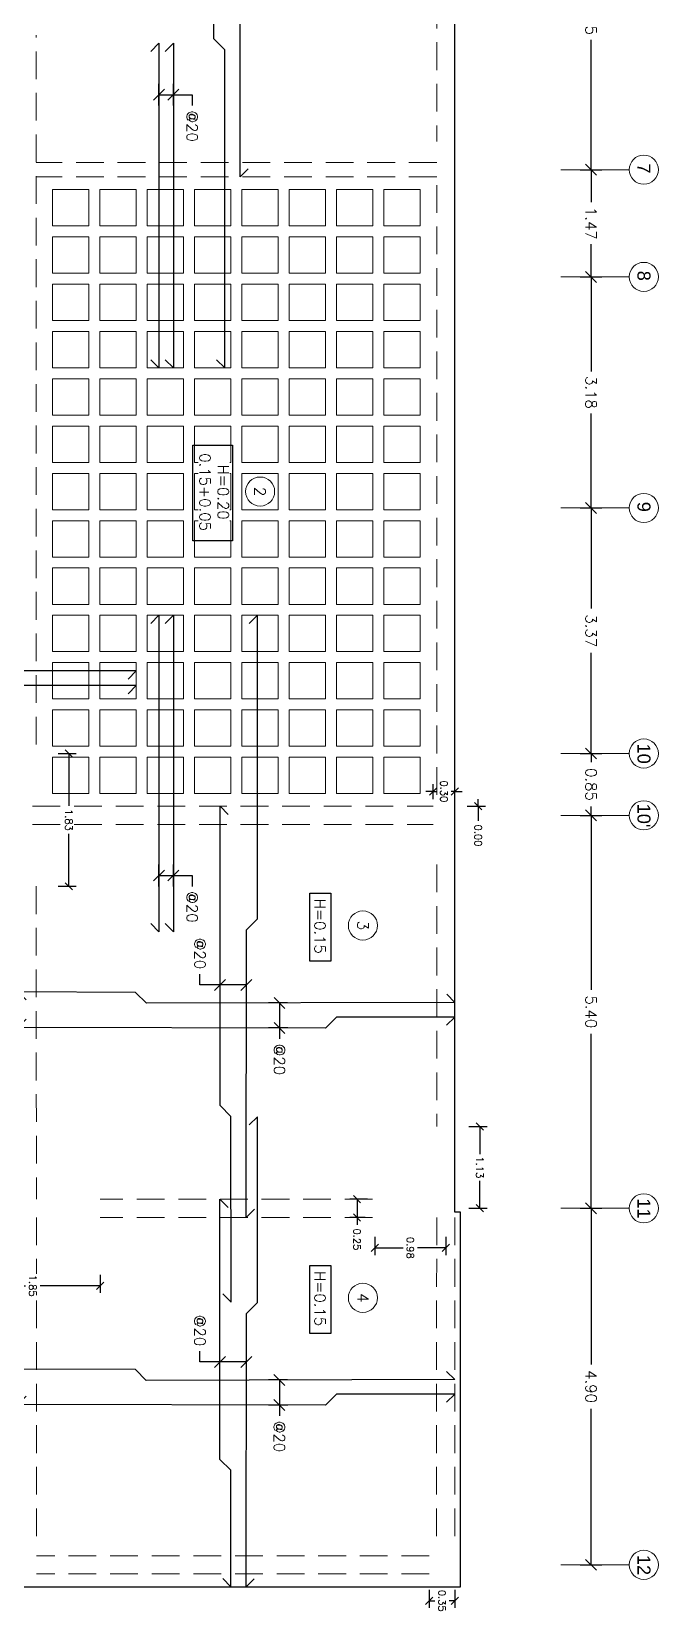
# Model space of a CAD drawing. Header units: metres. Extents: x -44 to 358, y -246 to 48.
# Drawn here: x 29.47 to 38.07, y -211.81 to -190.09 of the extents above; entities that cross this region are included whole.
import ezdxf
from ezdxf.enums import TextEntityAlignment as Align

# ---------------------------------------------------------------- set-up
doc = ezdxf.new("R2010")
doc.units = ezdxf.units.M
doc.header["$LTSCALE"] = 0.3
doc.header["$PDMODE"] = 3
doc.linetypes.add('Grid Line 1_2_', pattern=[22.225, 12.7, -3.175, 3.175, -3.175])
doc.linetypes.add('HIDDEN', pattern=[9.525, 6.35, -3.175])
for name, color, linetype, lineweight in [('0-S-GRID', 1, 'Continuous', 9), ('0-S-GRID-IDEN', 1, 'Continuous', 9), ('BOVEDILLA', 8, 'Continuous', 5), ('VIGAS', 1, 'HIDDEN', 15)]:
    doc.layers.add(name, color=color, linetype=linetype, lineweight=lineweight)
for name, color, linetype in [('ACERO', 5, 'Continuous'), ('BP', 3, 'Continuous'), ('DIMTEXTO', 4, 'Continuous')]:
    doc.layers.add(name, color=color, linetype=linetype)
doc.styles.add('Arial_2', font='arial.ttf', dxfattribs={"height": 0.2})
doc.styles.add('SMPLEX', font='simplex.shx')
doc.dimstyles.new('DIM-50', dxfattribs={"dimscale": 0.5, "dimtxt": 0.2, "dimasz": 0.2, "dimexe": 0.2, "dimexo": 0.2, "dimgap": 0.1, "dimtad": 0, "dimtih": 1, "dimtoh": 1, "dimzin": 0, "dimdsep": 46, "dimtxsty": 'SMPLEX', "dimblk1": 'OBLIQUE', "dimblk2": 'OBLIQUE', "dimsah": 1, "dimcen": 0.2, "dimclrd": 4, "dimclre": 4, "dimclrt": 4, "dimadec": 0, "dimazin": 0, "dimtfac": 1, "dimtmove": 0, "dimatfit": 3, "dimldrblk": 'OPEN30', "dimfxl": 0.3, "dimfxlon": 1, "dimtfill": 1, "dimtolj": 1, "dimtzin": 0, "dimarcsym": 0})
doc.dimstyles.new('DIM-75', dxfattribs={"dimscale": 0.75, "dimtxt": 0.2, "dimasz": 0.2, "dimexe": 0.2, "dimexo": 0.2, "dimgap": 0.1, "dimtad": 0, "dimtih": 1, "dimtoh": 1, "dimzin": 0, "dimdsep": 46, "dimtxsty": 'SMPLEX', "dimblk1": 'OBLIQUE', "dimblk2": 'OBLIQUE', "dimsah": 1, "dimcen": 0.2, "dimclrd": 4, "dimclre": 4, "dimclrt": 4, "dimadec": 0, "dimazin": 0, "dimtfac": 1, "dimtmove": 0, "dimatfit": 3, "dimldrblk": 'OBLIQUE', "dimfxl": 0.2, "dimfxlon": 1, "dimtfill": 1, "dimtolj": 1, "dimtzin": 0, "dimarcsym": 0})

# ---------------------------------------------------------------- blocks, each defined once
blk = doc.blocks.new('_OBLIQUE')
at = {"color": 0, "linetype": 'ByBlock'}
blk.add_line((-0.5, -0.5), (0.5, 0.5), dxfattribs=at)
blk = doc.blocks.new('*D1391')
at = {"layer": 'DEFPOINTS', "color": 0, "ltscale": 0.05, "transparency": 16777216}
for p in [(18.135, 22.759), (13.984, 22.343), (18.135, 22.343)]:
    blk.add_point(p, dxfattribs=at)
at = {"layer": 'DIMTEXTO', "color": 4, "lineweight": -2, "ltscale": 0.05, "transparency": 16777216}
for p, q in [((13.984, 22.609), (13.984, 22.909)), ((18.135, 22.609), (18.135, 22.909)), ((13.984, 22.759), (15.77, 22.759)), ((18.135, 22.759), (16.349, 22.759))]:
    blk.add_line(p, q, dxfattribs=at)
at = {"layer": 'DIMTEXTO', "color": 4, "lineweight": -2, "ltscale": 0.05, "transparency": 16777216, "xscale": 0.15, "yscale": 0.15, "zscale": 0.15, "rotation": 180}
blk.add_blockref('_OBLIQUE', (13.984, 22.759), dxfattribs=at)
at = {"layer": 'DIMTEXTO', "color": 4, "lineweight": -2, "ltscale": 0.05, "transparency": 16777216, "xscale": 0.15, "yscale": 0.15, "zscale": 0.15}
blk.add_blockref('_OBLIQUE', (18.135, 22.759), dxfattribs=at)
at = {"layer": 'DIMTEXTO', "color": 4, "ltscale": 0.05, "transparency": 16777216, "insert": (16.059, 22.759), "char_height": 0.15, "attachment_point": 5, "style": 'SMPLEX', "bg_fill": 3, "box_fill_scale": 1.1, "bg_fill_color": 256, "bg_fill_true_color": 13158600, "bg_fill_transparency": 0}
blk.add_mtext('\\A1;4.15', dxfattribs=at)
blk = doc.blocks.new('*D1371')
at = {"layer": 'DEFPOINTS', "color": 0, "ltscale": 0.2, "transparency": 16777216}
for p in [(19.609, 22.759), (18.135, 22.343), (19.609, 22.343)]:
    blk.add_point(p, dxfattribs=at)
at = {"layer": 'DIMTEXTO', "color": 4, "lineweight": -2, "ltscale": 0.2, "transparency": 16777216}
for p, q in [((18.135, 22.609), (18.135, 22.909)), ((19.609, 22.609), (19.609, 22.909)), ((18.135, 22.759), (18.583, 22.759)), ((19.609, 22.759), (19.161, 22.759))]:
    blk.add_line(p, q, dxfattribs=at)
at = {"layer": 'DIMTEXTO', "color": 4, "lineweight": -2, "ltscale": 0.2, "transparency": 16777216, "xscale": 0.15, "yscale": 0.15, "zscale": 0.15, "rotation": 180}
blk.add_blockref('_OBLIQUE', (18.135, 22.759), dxfattribs=at)
at = {"layer": 'DIMTEXTO', "color": 4, "lineweight": -2, "ltscale": 0.2, "transparency": 16777216, "xscale": 0.15, "yscale": 0.15, "zscale": 0.15}
blk.add_blockref('_OBLIQUE', (19.609, 22.759), dxfattribs=at)
at = {"layer": 'DIMTEXTO', "color": 4, "ltscale": 0.2, "transparency": 16777216, "insert": (18.872, 22.759), "char_height": 0.15, "attachment_point": 5, "style": 'SMPLEX', "bg_fill": 3, "box_fill_scale": 1.1, "bg_fill_color": 256, "bg_fill_true_color": 13158600, "bg_fill_transparency": 0}
blk.add_mtext('\\A1;1.47', dxfattribs=at)
blk = doc.blocks.new('*D1372')
at = {"layer": 'DEFPOINTS', "color": 0, "ltscale": 0.2, "transparency": 16777216}
for p in [(22.784, 22.759), (19.609, 22.343), (22.784, 22.343)]:
    blk.add_point(p, dxfattribs=at)
at = {"layer": 'DIMTEXTO', "color": 4, "lineweight": -2, "ltscale": 0.2, "transparency": 16777216}
for p, q in [((19.609, 22.609), (19.609, 22.909)), ((22.784, 22.609), (22.784, 22.909)), ((19.609, 22.759), (20.907, 22.759)), ((22.784, 22.759), (21.486, 22.759))]:
    blk.add_line(p, q, dxfattribs=at)
at = {"layer": 'DIMTEXTO', "color": 4, "lineweight": -2, "ltscale": 0.2, "transparency": 16777216, "xscale": 0.15, "yscale": 0.15, "zscale": 0.15, "rotation": 180}
blk.add_blockref('_OBLIQUE', (19.609, 22.759), dxfattribs=at)
at = {"layer": 'DIMTEXTO', "color": 4, "lineweight": -2, "ltscale": 0.2, "transparency": 16777216, "xscale": 0.15, "yscale": 0.15, "zscale": 0.15}
blk.add_blockref('_OBLIQUE', (22.784, 22.759), dxfattribs=at)
at = {"layer": 'DIMTEXTO', "color": 4, "ltscale": 0.2, "transparency": 16777216, "insert": (21.197, 22.759), "char_height": 0.15, "attachment_point": 5, "style": 'SMPLEX', "bg_fill": 3, "box_fill_scale": 1.1, "bg_fill_color": 256, "bg_fill_true_color": 13158600, "bg_fill_transparency": 0}
blk.add_mtext('\\A1;3.18', dxfattribs=at)
blk = doc.blocks.new('*D1373')
at = {"layer": 'DEFPOINTS', "color": 0, "ltscale": 0.2, "transparency": 16777216}
for p in [(26.159, 22.759), (22.784, 22.343), (26.159, 22.343)]:
    blk.add_point(p, dxfattribs=at)
at = {"layer": 'DIMTEXTO', "color": 4, "lineweight": -2, "ltscale": 0.2, "transparency": 16777216}
for p, q in [((22.784, 22.609), (22.784, 22.909)), ((26.159, 22.609), (26.159, 22.909)), ((22.784, 22.759), (24.168, 22.759)), ((26.159, 22.759), (24.775, 22.759))]:
    blk.add_line(p, q, dxfattribs=at)
at = {"layer": 'DIMTEXTO', "color": 4, "lineweight": -2, "ltscale": 0.2, "transparency": 16777216, "xscale": 0.15, "yscale": 0.15, "zscale": 0.15, "rotation": 180}
blk.add_blockref('_OBLIQUE', (22.784, 22.759), dxfattribs=at)
at = {"layer": 'DIMTEXTO', "color": 4, "lineweight": -2, "ltscale": 0.2, "transparency": 16777216, "xscale": 0.15, "yscale": 0.15, "zscale": 0.15}
blk.add_blockref('_OBLIQUE', (26.159, 22.759), dxfattribs=at)
at = {"layer": 'DIMTEXTO', "color": 4, "ltscale": 0.2, "transparency": 16777216, "insert": (24.472, 22.759), "char_height": 0.15, "attachment_point": 5, "style": 'SMPLEX', "bg_fill": 3, "box_fill_scale": 1.1, "bg_fill_color": 256, "bg_fill_true_color": 13158600, "bg_fill_transparency": 0}
blk.add_mtext('\\A1;3.37', dxfattribs=at)
blk = doc.blocks.new('*D1374')
at = {"layer": 'DEFPOINTS', "color": 0, "ltscale": 0.2, "transparency": 16777216}
for p in [(27.009, 22.759), (26.159, 22.343), (27.009, 22.343)]:
    blk.add_point(p, dxfattribs=at)
at = {"layer": 'DIMTEXTO', "color": 4, "lineweight": -2, "ltscale": 0.2, "transparency": 16777216}
for p, q in [((26.159, 22.609), (26.159, 22.909)), ((27.009, 22.609), (27.009, 22.909)), ((26.159, 22.759), (26.28, 22.759)), ((27.009, 22.759), (26.888, 22.759))]:
    blk.add_line(p, q, dxfattribs=at)
at = {"layer": 'DIMTEXTO', "color": 4, "lineweight": -2, "ltscale": 0.2, "transparency": 16777216, "xscale": 0.15, "yscale": 0.15, "zscale": 0.15, "rotation": 180}
blk.add_blockref('_OBLIQUE', (26.159, 22.759), dxfattribs=at)
at = {"layer": 'DIMTEXTO', "color": 4, "lineweight": -2, "ltscale": 0.2, "transparency": 16777216, "xscale": 0.15, "yscale": 0.15, "zscale": 0.15}
blk.add_blockref('_OBLIQUE', (27.009, 22.759), dxfattribs=at)
at = {"layer": 'DIMTEXTO', "color": 4, "ltscale": 0.2, "transparency": 16777216, "insert": (26.584, 22.759), "char_height": 0.15, "attachment_point": 5, "style": 'SMPLEX', "bg_fill": 3, "box_fill_scale": 1.1, "bg_fill_color": 256, "bg_fill_true_color": 13158600, "bg_fill_transparency": 0}
blk.add_mtext('\\A1;0.85', dxfattribs=at)
blk = doc.blocks.new('*D1375')
at = {"layer": 'DEFPOINTS', "color": 0, "ltscale": 0.2, "transparency": 16777216}
for p in [(37.309, 22.759), (32.409, 22.343), (37.309, 22.343)]:
    blk.add_point(p, dxfattribs=at)
at = {"layer": 'DIMTEXTO', "color": 4, "lineweight": -2, "ltscale": 0.2, "transparency": 16777216}
for p, q in [((32.409, 22.609), (32.409, 22.909)), ((37.309, 22.609), (37.309, 22.909)), ((32.409, 22.759), (34.555, 22.759)), ((37.309, 22.759), (35.163, 22.759))]:
    blk.add_line(p, q, dxfattribs=at)
at = {"layer": 'DIMTEXTO', "color": 4, "lineweight": -2, "ltscale": 0.2, "transparency": 16777216, "xscale": 0.15, "yscale": 0.15, "zscale": 0.15, "rotation": 180}
blk.add_blockref('_OBLIQUE', (32.409, 22.759), dxfattribs=at)
at = {"layer": 'DIMTEXTO', "color": 4, "lineweight": -2, "ltscale": 0.2, "transparency": 16777216, "xscale": 0.15, "yscale": 0.15, "zscale": 0.15}
blk.add_blockref('_OBLIQUE', (37.309, 22.759), dxfattribs=at)
at = {"layer": 'DIMTEXTO', "color": 4, "ltscale": 0.2, "transparency": 16777216, "insert": (34.859, 22.759), "char_height": 0.15, "attachment_point": 5, "style": 'SMPLEX', "bg_fill": 3, "box_fill_scale": 1.1, "bg_fill_color": 256, "bg_fill_true_color": 13158600, "bg_fill_transparency": 0}
blk.add_mtext('\\A1;4.90', dxfattribs=at)
blk = doc.blocks.new('*D1376')
at = {"layer": 'DEFPOINTS', "color": 0, "ltscale": 0.2, "transparency": 16777216}
for p in [(32.409, 22.759), (27.009, 22.343), (32.409, 22.343)]:
    blk.add_point(p, dxfattribs=at)
at = {"layer": 'DIMTEXTO', "color": 4, "lineweight": -2, "ltscale": 0.2, "transparency": 16777216}
for p, q in [((27.009, 22.609), (27.009, 22.909)), ((32.409, 22.609), (32.409, 22.909)), ((27.009, 22.759), (29.405, 22.759)), ((32.409, 22.759), (30.013, 22.759))]:
    blk.add_line(p, q, dxfattribs=at)
at = {"layer": 'DIMTEXTO', "color": 4, "lineweight": -2, "ltscale": 0.2, "transparency": 16777216, "xscale": 0.15, "yscale": 0.15, "zscale": 0.15, "rotation": 180}
blk.add_blockref('_OBLIQUE', (27.009, 22.759), dxfattribs=at)
at = {"layer": 'DIMTEXTO', "color": 4, "lineweight": -2, "ltscale": 0.2, "transparency": 16777216, "xscale": 0.15, "yscale": 0.15, "zscale": 0.15}
blk.add_blockref('_OBLIQUE', (32.409, 22.759), dxfattribs=at)
at = {"layer": 'DIMTEXTO', "color": 4, "ltscale": 0.2, "transparency": 16777216, "insert": (29.709, 22.759), "char_height": 0.15, "attachment_point": 5, "style": 'SMPLEX', "bg_fill": 3, "box_fill_scale": 1.1, "bg_fill_color": 256, "bg_fill_true_color": 13158600, "bg_fill_transparency": 0}
blk.add_mtext('\\A1;5.40', dxfattribs=at)
blk = doc.blocks.new('*U1311')
at = {"layer": 'BOVEDILLA'}
blk.add_lwpolyline([(-0.25, -0.25), (0.25, -0.25), (0.25, 0.25), (-0.25, 0.25)], close=True, dxfattribs=at)
blk = doc.blocks.new('*U1312')
at = {"layer": 'BOVEDILLA', "color": 0, "linetype": 'ByBlock', "lineweight": -2, "transparency": 16777216}
for p in [(0, 0), (0.65, 0), (1.3, 0), (1.95, 0), (2.6, 0), (3.25, 0), (3.9, 0), (4.55, 0), (5.2, 0), (5.85, 0), (6.5, 0), (7.15, 0), (7.8, 0), (0, -0.65), (0.65, -0.65), (1.3, -0.65), (1.95, -0.65), (2.6, -0.65), (3.25, -0.65), (3.9, -0.65), (4.55, -0.65), (5.2, -0.65), (5.85, -0.65), (6.5, -0.65), (7.15, -0.65), (7.8, -0.65), (0, -1.3), (0.65, -1.3), (1.3, -1.3), (1.95, -1.3), (2.6, -1.3), (3.25, -1.3), (3.9, -1.3), (4.55, -1.3), (5.2, -1.3), (5.85, -1.3), (6.5, -1.3), (7.15, -1.3), (7.8, -1.3), (0, -1.95), (0.65, -1.95), (1.3, -1.95), (1.95, -1.95), (2.6, -1.95), (3.25, -1.95), (3.9, -1.95), (4.55, -1.95), (5.2, -1.95), (5.85, -1.95), (6.5, -1.95), (7.15, -1.95), (7.8, -1.95), (0, -2.6), (0.65, -2.6), (1.3, -2.6), (1.95, -2.6), (2.6, -2.6), (3.25, -2.6), (3.9, -2.6), (4.55, -2.6), (5.2, -2.6), (5.85, -2.6), (6.5, -2.6), (7.15, -2.6), (7.8, -2.6), (0, -3.25), (0.65, -3.25), (1.3, -3.25), (1.95, -3.25), (2.6, -3.25), (3.25, -3.25), (3.9, -3.25), (4.55, -3.25), (5.2, -3.25), (5.85, -3.25), (6.5, -3.25), (7.15, -3.25), (7.8, -3.25), (0, -3.9), (0.65, -3.9), (1.3, -3.9), (1.95, -3.9), (2.6, -3.9), (3.25, -3.9), (3.9, -3.9), (4.55, -3.9), (5.2, -3.9), (5.85, -3.9), (6.5, -3.9), (7.15, -3.9), (7.8, -3.9), (0, -4.55), (0.65, -4.55), (1.3, -4.55), (1.95, -4.55), (2.6, -4.55), (3.25, -4.55), (3.9, -4.55), (4.55, -4.55), (5.2, -4.55), (5.85, -4.55), (6.5, -4.55), (7.15, -4.55), (7.8, -4.55)]:
    blk.add_blockref('*U1311', p, dxfattribs=at)
blk = doc.blocks.new('*D1329')
at = {"layer": 'DEFPOINTS', "color": 0, "transparency": 16777216}
for p in [(28.368, 17.024), (27.835, 16.824), (28.368, 16.824)]:
    blk.add_point(p, dxfattribs=at)
at = {"layer": 'DIMTEXTO', "color": 4, "lineweight": -2, "transparency": 16777216}
for p, q in [((27.835, 17.024), (27.835, 17.281)), ((27.835, 17.281), (27.985, 17.281)), ((27.985, 17.024), (27.685, 17.024)), ((27.835, 16.824), (27.835, 17.024)), ((27.985, 16.824), (27.685, 16.824))]:
    blk.add_line(p, q, dxfattribs=at)
at = {"layer": 'DIMTEXTO', "color": 4, "lineweight": -2, "transparency": 16777216, "xscale": 0.15, "yscale": 0.15, "zscale": 0.15}
for p, rotation in [((27.835, 17.024), 90), ((27.835, 16.824), 270)]:
    blk.add_blockref('_OBLIQUE', p, dxfattribs=dict(at, rotation=rotation))
at = {"layer": 'DIMTEXTO', "color": 4, "transparency": 16777216, "insert": (28.267, 17.281), "char_height": 0.15, "attachment_point": 5, "style": 'SMPLEX', "bg_fill": 3, "box_fill_scale": 1.1, "bg_fill_color": 256, "bg_fill_true_color": 13158600, "bg_fill_transparency": 0}
blk.add_mtext('\\A1;@20', dxfattribs=at)
blk = doc.blocks.new('*D1330')
at = {"layer": 'DEFPOINTS', "color": 0, "transparency": 16777216}
for p in [(17.638, 17.024), (17.105, 16.824), (17.638, 16.824)]:
    blk.add_point(p, dxfattribs=at)
at = {"layer": 'DIMTEXTO', "color": 4, "lineweight": -2, "transparency": 16777216}
for p, q in [((17.105, 17.024), (17.105, 17.281)), ((17.105, 17.281), (17.255, 17.281)), ((17.255, 17.024), (16.955, 17.024)), ((17.105, 16.824), (17.105, 17.024)), ((17.255, 16.824), (16.955, 16.824))]:
    blk.add_line(p, q, dxfattribs=at)
at = {"layer": 'DIMTEXTO', "color": 4, "lineweight": -2, "transparency": 16777216, "xscale": 0.15, "yscale": 0.15, "zscale": 0.15}
for p, rotation in [((17.105, 17.024), 90), ((17.105, 16.824), 270)]:
    blk.add_blockref('_OBLIQUE', p, dxfattribs=dict(at, rotation=rotation))
at = {"layer": 'DIMTEXTO', "color": 4, "transparency": 16777216, "insert": (17.537, 17.281), "char_height": 0.15, "attachment_point": 5, "style": 'SMPLEX', "bg_fill": 3, "box_fill_scale": 1.1, "bg_fill_color": 256, "bg_fill_true_color": 13158600, "bg_fill_transparency": 0}
blk.add_mtext('\\A1;@20', dxfattribs=at)
blk = doc.blocks.new('*D1335')
at = {"layer": 'DEFPOINTS', "color": 0, "transparency": 16777216}
for p in [(30.771, 18.026), (29.339, 17.664), (30.771, 17.664)]:
    blk.add_point(p, dxfattribs=at)
at = {"layer": 'DIMTEXTO', "color": 4, "lineweight": -2, "transparency": 16777216}
for p, q in [((29.489, 18.026), (29.189, 18.026)), ((29.339, 18.026), (29.339, 17.664)), ((29.489, 17.664), (29.189, 17.664)), ((29.339, 17.664), (29.339, 17.388)), ((29.339, 17.388), (29.189, 17.388))]:
    blk.add_line(p, q, dxfattribs=at)
at = {"layer": 'DIMTEXTO', "color": 4, "lineweight": -2, "transparency": 16777216, "xscale": 0.15, "yscale": 0.15, "zscale": 0.15}
for p, rotation in [((29.339, 18.026), 90), ((29.339, 17.664), 270)]:
    blk.add_blockref('_OBLIQUE', p, dxfattribs=dict(at, rotation=rotation))
at = {"layer": 'DIMTEXTO', "color": 4, "transparency": 16777216, "insert": (28.907, 17.388), "char_height": 0.15, "attachment_point": 5, "style": 'SMPLEX', "bg_fill": 3, "box_fill_scale": 1.1, "bg_fill_color": 256, "bg_fill_true_color": 13158600, "bg_fill_transparency": 0}
blk.add_mtext('\\A1;@20', dxfattribs=at)
blk = doc.blocks.new('*D1336')
at = {"layer": 'DEFPOINTS', "color": 0, "transparency": 16777216}
for p in [(29.586, 18.742), (29.931, 18.746), (29.586, 18.48)]:
    blk.add_point(p, dxfattribs=at)
at = {"layer": 'DIMTEXTO', "color": 4, "lineweight": -2, "transparency": 16777216}
for p, q in [((29.586, 18.592), (29.586, 18.33)), ((29.586, 18.48), (29.931, 18.48)), ((29.931, 18.596), (29.931, 18.33)), ((29.931, 18.48), (30.081, 18.48))]:
    blk.add_line(p, q, dxfattribs=at)
at = {"layer": 'DIMTEXTO', "color": 4, "lineweight": -2, "transparency": 16777216, "xscale": 0.15, "yscale": 0.15, "zscale": 0.15, "rotation": 180}
blk.add_blockref('_OBLIQUE', (29.586, 18.48), dxfattribs=at)
at = {"layer": 'DIMTEXTO', "color": 4, "lineweight": -2, "transparency": 16777216, "xscale": 0.15, "yscale": 0.15, "zscale": 0.15}
blk.add_blockref('_OBLIQUE', (29.931, 18.48), dxfattribs=at)
at = {"layer": 'DIMTEXTO', "color": 4, "transparency": 16777216, "insert": (30.363, 18.48), "char_height": 0.15, "attachment_point": 5, "style": 'SMPLEX', "bg_fill": 3, "box_fill_scale": 1.1, "bg_fill_color": 256, "bg_fill_true_color": 13158600, "bg_fill_transparency": 0}
blk.add_mtext('\\A1;@20', dxfattribs=at)
blk = doc.blocks.new('*D1337')
at = {"layer": 'DEFPOINTS', "color": 0, "transparency": 16777216}
for p in [(35.953, 18.025), (34.521, 17.663), (35.953, 17.663)]:
    blk.add_point(p, dxfattribs=at)
at = {"layer": 'DIMTEXTO', "color": 4, "lineweight": -2, "transparency": 16777216}
for p, q in [((34.671, 18.025), (34.371, 18.025)), ((34.521, 18.025), (34.521, 17.663)), ((34.671, 17.663), (34.371, 17.663)), ((34.521, 17.663), (34.521, 17.387)), ((34.521, 17.387), (34.371, 17.387))]:
    blk.add_line(p, q, dxfattribs=at)
at = {"layer": 'DIMTEXTO', "color": 4, "lineweight": -2, "transparency": 16777216, "xscale": 0.15, "yscale": 0.15, "zscale": 0.15}
for p, rotation in [((34.521, 18.025), 90), ((34.521, 17.663), 270)]:
    blk.add_blockref('_OBLIQUE', p, dxfattribs=dict(at, rotation=rotation))
at = {"layer": 'DIMTEXTO', "color": 4, "transparency": 16777216, "insert": (34.089, 17.387), "char_height": 0.15, "attachment_point": 5, "style": 'SMPLEX', "bg_fill": 3, "box_fill_scale": 1.1, "bg_fill_color": 256, "bg_fill_true_color": 13158600, "bg_fill_transparency": 0}
blk.add_mtext('\\A1;@20', dxfattribs=at)
blk = doc.blocks.new('*D1338')
at = {"layer": 'DEFPOINTS', "color": 0, "transparency": 16777216}
for p in [(34.768, 18.741), (35.113, 18.745), (34.768, 18.479)]:
    blk.add_point(p, dxfattribs=at)
at = {"layer": 'DIMTEXTO', "color": 4, "lineweight": -2, "transparency": 16777216}
for p, q in [((34.768, 18.591), (34.768, 18.329)), ((34.768, 18.479), (35.113, 18.479)), ((35.113, 18.595), (35.113, 18.329)), ((35.113, 18.479), (35.263, 18.479))]:
    blk.add_line(p, q, dxfattribs=at)
at = {"layer": 'DIMTEXTO', "color": 4, "lineweight": -2, "transparency": 16777216, "xscale": 0.15, "yscale": 0.15, "zscale": 0.15, "rotation": 180}
blk.add_blockref('_OBLIQUE', (34.768, 18.479), dxfattribs=at)
at = {"layer": 'DIMTEXTO', "color": 4, "lineweight": -2, "transparency": 16777216, "xscale": 0.15, "yscale": 0.15, "zscale": 0.15}
blk.add_blockref('_OBLIQUE', (35.113, 18.479), dxfattribs=at)
at = {"layer": 'DIMTEXTO', "color": 4, "transparency": 16777216, "insert": (35.545, 18.479), "char_height": 0.15, "attachment_point": 5, "style": 'SMPLEX', "bg_fill": 3, "box_fill_scale": 1.1, "bg_fill_color": 256, "bg_fill_true_color": 13158600, "bg_fill_transparency": 0}
blk.add_mtext('\\A1;@20', dxfattribs=at)
blk = doc.blocks.new('*D1392')
at = {"layer": 'DEFPOINTS', "color": 0, "ltscale": 0.2, "transparency": 16777216}
for p in [(37.434, 20.887), (37.802, 20.887), (37.434, 20.537)]:
    blk.add_point(p, dxfattribs=at)
at = {"layer": 'DIMTEXTO', "color": 4, "lineweight": -2, "ltscale": 0.2, "transparency": 16777216}
for p, q in [((37.652, 20.887), (37.902, 20.887)), ((37.802, 20.887), (37.802, 20.812)), ((37.652, 20.537), (37.902, 20.537)), ((37.802, 20.537), (37.802, 20.612))]:
    blk.add_line(p, q, dxfattribs=at)
at = {"layer": 'DIMTEXTO', "color": 4, "lineweight": -2, "ltscale": 0.2, "transparency": 16777216, "xscale": 0.1, "yscale": 0.1, "zscale": 0.1}
for p, rotation in [((37.802, 20.887), 89.99999999999999), ((37.802, 20.537), 270)]:
    blk.add_blockref('_OBLIQUE', p, dxfattribs=dict(at, rotation=rotation))
at = {"layer": 'DIMTEXTO', "color": 4, "ltscale": 0.2, "transparency": 16777216, "insert": (37.802, 20.712), "char_height": 0.1, "attachment_point": 5, "style": 'SMPLEX', "bg_fill": 3, "box_fill_scale": 1.1, "bg_fill_color": 256, "bg_fill_true_color": 13158600, "bg_fill_transparency": 0}
blk.add_mtext('\\A1;0.35', dxfattribs=at)
blk = doc.blocks.new('_Open30')
at = {"color": 0, "lineweight": -2}
for p, q in [((-1, 0.27), (0, 0)), ((0, 0), (-1, -0.27)), ((0, 0), (-1, 0))]:
    blk.add_line(p, q, dxfattribs=at)
blk = doc.blocks.new('*D1349')
at = {"layer": 'DEFPOINTS', "color": 0, "ltscale": 0.2, "transparency": 16777216}
for p in [(26.884, 21.209), (26.884, 20.889), (26.884, 20.889)]:
    blk.add_point(p, dxfattribs=at)
at = {"layer": 'DIMTEXTO', "color": 4, "lineweight": -2, "ltscale": 0.2, "transparency": 16777216}
for p, q in [((26.884, 21.059), (26.884, 21.309)), ((26.884, 21.059), (26.884, 21.309)), ((26.884, 21.209), (26.784, 21.209)), ((26.884, 21.209), (27.084, 21.209))]:
    blk.add_line(p, q, dxfattribs=at)
at = {"layer": 'DIMTEXTO', "color": 4, "lineweight": -2, "ltscale": 0.2, "transparency": 16777216, "xscale": 0.1, "yscale": 0.1, "zscale": 0.1}
blk.add_blockref('_OBLIQUE', (26.884, 21.209), dxfattribs=at)
at = {"layer": 'DIMTEXTO', "color": 4, "lineweight": -2, "ltscale": 0.2, "transparency": 16777216, "xscale": 0.1, "yscale": 0.1, "zscale": 0.1, "rotation": 180}
blk.add_blockref('_OBLIQUE', (26.884, 21.209), dxfattribs=at)
at = {"layer": 'DIMTEXTO', "color": 4, "ltscale": 0.2, "transparency": 16777216, "insert": (27.286, 21.209), "char_height": 0.1, "attachment_point": 5, "style": 'SMPLEX', "bg_fill": 3, "box_fill_scale": 1.1, "bg_fill_color": 256, "bg_fill_true_color": 13158600, "bg_fill_transparency": 0}
blk.add_mtext('\\A1;0.00', dxfattribs=at)
blk = doc.blocks.new('*D1350')
at = {"layer": 'DEFPOINTS', "color": 0, "ltscale": 0.2, "transparency": 16777216}
for p in [(32.409, 21.231), (31.284, 20.889), (32.409, 19.789)]:
    blk.add_point(p, dxfattribs=at)
at = {"layer": 'DIMTEXTO', "color": 4, "lineweight": -2, "ltscale": 0.2, "transparency": 16777216}
for p, q in [((31.284, 21.081), (31.284, 21.331)), ((32.409, 21.081), (32.409, 21.331)), ((31.284, 21.231), (31.663, 21.231)), ((32.409, 21.231), (32.03, 21.231))]:
    blk.add_line(p, q, dxfattribs=at)
at = {"layer": 'DIMTEXTO', "color": 4, "lineweight": -2, "ltscale": 0.2, "transparency": 16777216, "xscale": 0.1, "yscale": 0.1, "zscale": 0.1, "rotation": 180}
blk.add_blockref('_OBLIQUE', (31.284, 21.231), dxfattribs=at)
at = {"layer": 'DIMTEXTO', "color": 4, "lineweight": -2, "ltscale": 0.2, "transparency": 16777216, "xscale": 0.1, "yscale": 0.1, "zscale": 0.1}
blk.add_blockref('_OBLIQUE', (32.409, 21.231), dxfattribs=at)
at = {"layer": 'DIMTEXTO', "color": 4, "ltscale": 0.2, "transparency": 16777216, "insert": (31.847, 21.231), "char_height": 0.1, "attachment_point": 5, "style": 'SMPLEX', "bg_fill": 3, "box_fill_scale": 1.1, "bg_fill_color": 256, "bg_fill_true_color": 13158600, "bg_fill_transparency": 0}
blk.add_mtext('\\A1;1.13', dxfattribs=at)
blk = doc.blocks.new('*D1351')
at = {"layer": 'DEFPOINTS', "color": 0, "ltscale": 0.2, "transparency": 16777216}
for p in [(31.284, 20.764), (32.409, 19.789), (32.952, 19.789)]:
    blk.add_point(p, dxfattribs=at)
at = {"layer": 'DIMTEXTO', "color": 4, "lineweight": -2, "ltscale": 0.2, "transparency": 16777216}
for p, q in [((32.802, 20.764), (33.052, 20.764)), ((32.952, 20.764), (32.952, 20.377)), ((32.952, 19.789), (32.952, 20.177)), ((32.802, 19.789), (33.052, 19.789))]:
    blk.add_line(p, q, dxfattribs=at)
at = {"layer": 'DIMTEXTO', "color": 4, "lineweight": -2, "ltscale": 0.2, "transparency": 16777216, "xscale": 0.1, "yscale": 0.1, "zscale": 0.1}
for p, rotation in [((32.952, 20.764), 90), ((32.952, 19.789), 270)]:
    blk.add_blockref('_OBLIQUE', p, dxfattribs=dict(at, rotation=rotation))
at = {"layer": 'DIMTEXTO', "color": 4, "ltscale": 0.2, "transparency": 16777216, "insert": (32.952, 20.277), "char_height": 0.1, "attachment_point": 5, "style": 'SMPLEX', "bg_fill": 3, "box_fill_scale": 1.1, "bg_fill_color": 256, "bg_fill_true_color": 13158600, "bg_fill_transparency": 0}
blk.add_mtext('\\A1;0.98', dxfattribs=at)
blk = doc.blocks.new('*D1352')
at = {"layer": 'DEFPOINTS', "color": 0, "ltscale": 0.2, "transparency": 16777216}
for p in [(32.284, 19.789), (32.534, 19.759), (32.534, 19.545)]:
    blk.add_point(p, dxfattribs=at)
at = {"layer": 'DIMTEXTO', "color": 4, "lineweight": -2, "ltscale": 0.2, "transparency": 16777216}
for p, q in [((32.284, 19.689), (32.284, 19.445)), ((32.534, 19.659), (32.534, 19.445)), ((32.284, 19.545), (32.534, 19.545)), ((32.534, 19.545), (32.634, 19.545))]:
    blk.add_line(p, q, dxfattribs=at)
at = {"layer": 'DIMTEXTO', "color": 4, "lineweight": -2, "ltscale": 0.2, "transparency": 16777216, "xscale": 0.1, "yscale": 0.1, "zscale": 0.1, "rotation": 180}
blk.add_blockref('_OBLIQUE', (32.284, 19.545), dxfattribs=at)
at = {"layer": 'DIMTEXTO', "color": 4, "lineweight": -2, "ltscale": 0.2, "transparency": 16777216, "xscale": 0.1, "yscale": 0.1, "zscale": 0.1}
blk.add_blockref('_OBLIQUE', (32.534, 19.545), dxfattribs=at)
at = {"layer": 'DIMTEXTO', "color": 4, "ltscale": 0.2, "transparency": 16777216, "insert": (32.836, 19.545), "char_height": 0.1, "attachment_point": 5, "style": 'SMPLEX', "bg_fill": 3, "box_fill_scale": 1.1, "bg_fill_color": 256, "bg_fill_true_color": 13158600, "bg_fill_transparency": 0}
blk.add_mtext('\\A1;0.25', dxfattribs=at)
blk = doc.blocks.new('*D1353')
at = {"layer": 'DEFPOINTS', "color": 0, "ltscale": 0.2, "transparency": 16777216}
for p in [(27.984, 15.589), (27.984, 14.889), (26.159, 13.509)]:
    blk.add_point(p, dxfattribs=at)
at = {"layer": 'DIMTEXTO', "color": 4, "lineweight": -2, "ltscale": 0.2, "transparency": 16777216}
for p, q in [((26.159, 15.439), (26.159, 15.689)), ((27.984, 15.439), (27.984, 15.689)), ((26.159, 15.589), (26.879, 15.589)), ((27.984, 15.589), (27.264, 15.589))]:
    blk.add_line(p, q, dxfattribs=at)
at = {"layer": 'DIMTEXTO', "color": 4, "lineweight": -2, "ltscale": 0.2, "transparency": 16777216, "xscale": 0.1, "yscale": 0.1, "zscale": 0.1, "rotation": 180}
blk.add_blockref('_OBLIQUE', (26.159, 15.589), dxfattribs=at)
at = {"layer": 'DIMTEXTO', "color": 4, "lineweight": -2, "ltscale": 0.2, "transparency": 16777216, "xscale": 0.1, "yscale": 0.1, "zscale": 0.1}
blk.add_blockref('_OBLIQUE', (27.984, 15.589), dxfattribs=at)
at = {"layer": 'DIMTEXTO', "color": 4, "ltscale": 0.2, "transparency": 16777216, "insert": (27.072, 15.589), "char_height": 0.1, "attachment_point": 5, "style": 'SMPLEX', "bg_fill": 3, "box_fill_scale": 1.1, "bg_fill_color": 256, "bg_fill_true_color": 13158600, "bg_fill_transparency": 0}
blk.add_mtext('\\A1;1.83', dxfattribs=at)
blk = doc.blocks.new('*D1356')
at = {"layer": 'DEFPOINTS', "color": 0, "ltscale": 0.2, "transparency": 16777216}
for p in [(32.534, 16.019), (33.473, 16.019), (32.534, 14.165)]:
    blk.add_point(p, dxfattribs=at)
at = {"layer": 'DIMTEXTO', "color": 4, "lineweight": -2, "ltscale": 0.2, "transparency": 16777216}
for p, q in [((33.323, 16.019), (33.573, 16.019)), ((33.473, 16.019), (33.473, 15.192)), ((33.473, 14.165), (33.473, 14.992)), ((33.323, 14.165), (33.573, 14.165))]:
    blk.add_line(p, q, dxfattribs=at)
at = {"layer": 'DIMTEXTO', "color": 4, "lineweight": -2, "ltscale": 0.2, "transparency": 16777216, "xscale": 0.1, "yscale": 0.1, "zscale": 0.1}
for p, rotation in [((33.473, 16.019), 89.99999999999999), ((33.473, 14.165), 270)]:
    blk.add_blockref('_OBLIQUE', p, dxfattribs=dict(at, rotation=rotation))
at = {"layer": 'DIMTEXTO', "color": 4, "ltscale": 0.2, "transparency": 16777216, "insert": (33.473, 15.092), "char_height": 0.1, "attachment_point": 5, "style": 'SMPLEX', "bg_fill": 3, "box_fill_scale": 1.1, "bg_fill_color": 256, "bg_fill_true_color": 13158600, "bg_fill_transparency": 0}
blk.add_mtext('\\A1;1.85', dxfattribs=at)
blk = doc.blocks.new('*D1358')
at = {"layer": 'DIMTEXTO', "color": 4, "lineweight": -2, "ltscale": 0.2, "transparency": 16777216}
for p, q in [((26.784, 20.889), (26.579, 20.889)), ((26.679, 20.889), (26.679, 20.989)), ((26.679, 20.889), (26.679, 20.839)), ((26.679, 20.589), (26.679, 20.639)), ((26.784, 20.589), (26.579, 20.589)), ((26.679, 20.589), (26.679, 20.489))]:
    blk.add_line(p, q, dxfattribs=at)
at = {"layer": 'DIMTEXTO', "color": 4, "lineweight": -2, "ltscale": 0.2, "transparency": 16777216, "xscale": 0.1, "yscale": 0.1, "zscale": 0.1}
for p, rotation in [((26.679, 20.889), 270), ((26.679, 20.589), 90)]:
    blk.add_blockref('_OBLIQUE', p, dxfattribs=dict(at, rotation=rotation))
at = {"layer": 'DIMTEXTO', "color": 4, "ltscale": 0.2, "transparency": 16777216, "insert": (26.679, 20.739), "char_height": 0.1, "attachment_point": 5, "style": 'SMPLEX', "bg_fill": 3, "box_fill_scale": 1.1, "bg_fill_color": 256, "bg_fill_true_color": 13158600, "bg_fill_transparency": 0}
blk.add_mtext('\\A1;0.30', dxfattribs=at)
at = {"layer": 'DEFPOINTS', "color": 0, "ltscale": 0.2, "transparency": 16777216}
for p in [(26.679, 20.889), (26.884, 20.889), (26.884, 20.589)]:
    blk.add_point(p, dxfattribs=at)
blk = doc.blocks.new('*D1370')
at = {"layer": 'DEFPOINTS', "color": 0, "ltscale": 0.2, "transparency": 16777216}
for p in [(32.409, 22.343), (30.83, 11.229), (30.83, 10.634)]:
    blk.add_point(p, dxfattribs=at)
at = {"layer": 'DIMTEXTO', "color": 4, "lineweight": -2, "ltscale": 0.2, "transparency": 16777216}
for p, q in [((30.83, 11.079), (30.83, 11.329)), ((32.409, 11.379), (32.409, 11.129)), ((30.83, 11.229), (31.427, 11.229)), ((32.409, 11.229), (31.813, 11.229))]:
    blk.add_line(p, q, dxfattribs=at)
at = {"layer": 'DIMTEXTO', "color": 4, "lineweight": -2, "ltscale": 0.2, "transparency": 16777216, "xscale": 0.1, "yscale": 0.1, "zscale": 0.1, "rotation": 180}
blk.add_blockref('_OBLIQUE', (30.83, 11.229), dxfattribs=at)
at = {"layer": 'DIMTEXTO', "color": 4, "lineweight": -2, "ltscale": 0.2, "transparency": 16777216, "xscale": 0.1, "yscale": 0.1, "zscale": 0.1}
blk.add_blockref('_OBLIQUE', (32.409, 11.229), dxfattribs=at)
at = {"layer": 'DIMTEXTO', "color": 4, "ltscale": 0.2, "transparency": 16777216, "insert": (31.62, 11.229), "char_height": 0.1, "attachment_point": 5, "style": 'SMPLEX', "bg_fill": 3, "box_fill_scale": 1.1, "bg_fill_color": 256, "bg_fill_true_color": 13158600, "bg_fill_transparency": 0}
blk.add_mtext('\\A1;1.58', dxfattribs=at)
blk = doc.blocks.new('A$C1d16c170')
at = {"layer": '0-S-GRID', "linetype": 'Grid Line 1_2_'}
for p, q in [((18.135, 23.283), (18.135, 22.343)), ((18.135, 23.283), (18.135, 22.343)), ((19.609, 23.283), (19.609, 22.343)), ((19.609, 23.283), (19.609, 22.343)), ((22.784, 23.283), (22.784, 22.343)), ((22.784, 23.283), (22.784, 22.343)), ((26.159, 23.283), (26.159, 22.343)), ((26.159, 23.283), (26.159, 22.343)), ((32.409, 23.283), (32.409, 22.343)), ((32.409, 23.283), (32.409, 22.343)), ((37.309, 23.283), (37.309, 22.343)), ((37.309, 23.283), (37.309, 22.343))]:
    blk.add_line(p, q, dxfattribs=at)
at = {"layer": '0-S-GRID-IDEN'}
for centre in [(18.135, 23.483), (19.609, 23.483), (22.784, 23.483), (26.159, 23.483), (27.009, 23.483), (32.409, 23.483), (37.309, 23.483), (28.522, 19.626), (33.639, 19.626), (22.559, 18.214)]:
    blk.add_circle(centre, 0.2, dxfattribs=at)
at = {"layer": 'ACERO'}
for points in [[(29.468, 20.777), (29.581, 20.889), (29.592, 16.652), (29.441, 16.502), (29.433, 14.889), (29.545, 15.001)], [(29.893, 20.776), (29.781, 20.889), (29.782, 19.264), (29.932, 19.114), (29.924, 14.889), (29.808, 15.002)], [(34.65, 20.776), (34.763, 20.888), (34.774, 16.651), (34.623, 16.501), (34.615, 13.194), (34.727, 13.307)], [(35.075, 20.775), (34.963, 20.888), (34.964, 19.263), (35.114, 19.113), (35.106, 14.888), (34.99, 15.001)], [(18.122, 18.048), (18.235, 17.938), (13.536, 17.94), (13.386, 18.09), (11.584, 18.09), (11.697, 17.978)], [(32.422, 18.135), (32.534, 18.024), (28.582, 18.027), (28.432, 18.177), (24.259, 18.177), (24.372, 18.064)], [(37.499, 18.134), (37.611, 18.023), (33.854, 18.026), (33.704, 18.176), (31.15, 18.176), (31.262, 18.063)], [(33.585, 17.702), (33.698, 17.815), (31.146, 17.814), (30.996, 17.664), (26.884, 17.664), (26.997, 17.777)], [(20.747, 17.615), (20.859, 17.728), (16.489, 17.728), (16.339, 17.578), (11.584, 17.578), (11.697, 17.69)], [(37.498, 17.701), (37.611, 17.813), (36.01, 17.813), (35.86, 17.663), (32.284, 17.663), (32.397, 17.776)], [(16.51, 16.912), (16.398, 17.024), (20.859, 17.024), (20.747, 16.912)], [(24.372, 16.912), (24.259, 17.024), (28.61, 17.024), (28.497, 16.912)], [(16.51, 16.712), (16.398, 16.824), (20.859, 16.824), (20.747, 16.712)], [(24.372, 16.712), (24.259, 16.824), (28.61, 16.824), (28.497, 16.712)], [(25.137, 16.402), (25.024, 16.514), (25.024, 12.836), (25.137, 12.949)], [(25.337, 16.402), (25.224, 16.514), (25.224, 12.836), (25.337, 12.949)]]:
    blk.add_lwpolyline(points, dxfattribs=at)
at = {"layer": 'BP', "ltscale": 0.2}
blk.add_lwpolyline([(32.464, 20.889), (11.584, 20.889), (11.584, 14.889), (22.609, 14.889), (22.609, 9.095), (13.887, 9.095), (13.884, 6.7), (19.484, 6.7), (19.484, 0.9), (24.784, 0.9), (24.784, 0.289), (27.134, 0.289), (27.134, 0.9), (37.611, 0.9), (37.611, 20.966), (32.464, 20.966), (32.464, 20.889)], dxfattribs=at)
at = {"layer": 'DIMTEXTO', "color": 4}
blk.add_lwpolyline([(21.921, 17.836), (23.235, 17.836), (23.235, 17.289), (21.921, 17.289)], close=True, dxfattribs=at)
at = {"layer": 'VIGAS', "ltscale": 0.2}
for p, q in [((12.384, 20.889), (17.746, 20.889)), ((18.346, 20.889), (26.884, 20.889)), ((27.684, 20.889), (31.284, 20.889)), ((32.534, 20.889), (37.084, 20.887)), ((12.384, 20.639), (17.746, 20.639)), ((18.035, 20.639), (18.035, 15.139)), ((18.235, 20.639), (18.235, 15.139)), ((18.346, 20.639), (26.884, 20.639)), ((27.684, 20.639), (31.284, 20.639)), ((32.534, 20.639), (37.084, 20.637)), ((26.884, 15.089), (26.884, 20.589)), ((27.134, 15.089), (27.134, 20.589)), ((37.184, 20.537), (37.184, 15.145)), ((37.434, 20.537), (37.434, 15.145)), ((32.284, 19.759), (32.284, 16.019)), ((32.534, 19.759), (32.534, 16.019)), ((26.034, 15.139), (16.285, 15.139)), ((27.984, 15.139), (32.284, 15.142)), ((32.534, 15.142), (37.084, 15.145)), ((26.034, 14.889), (16.285, 14.889)), ((27.984, 14.889), (32.284, 14.892)), ((32.534, 14.892), (37.084, 14.895))]:
    blk.add_line(p, q, dxfattribs=at)
at = {"layer": 'BOVEDILLA'}
blk.add_blockref('*U1312', (18.659, 20.164), dxfattribs=at)
at = {"layer": 'DIMTEXTO', "style": 'SMPLEX'}
for s, p in [('3', (28.522, 19.626)), ('4', (33.639, 19.626)), ('2', (22.559, 18.214))]:
    blk.add_text(s, height=0.15, dxfattribs=at).set_placement(p, align=Align.MIDDLE_CENTER)
at = {"layer": 'DIMTEXTO', "width": 0.16835, "style": 'Arial_2'}
for s, insert, char_height, attachment_point in [('7', (18.189, 23.575), 0.179, 3), ('8', (19.663, 23.575), 0.179, 3), ('9', (22.838, 23.575), 0.179, 3), ('10', (26.161, 23.575), 0.1786, 2), ("10'", (27.011, 23.575), 0.1786, 2), ('11', (32.411, 23.575), 0.1786, 2), ('12', (37.311, 23.575), 0.1786, 2)]:
    blk.add_mtext(s, dxfattribs=dict(at, insert=insert, char_height=char_height, attachment_point=attachment_point))
at = {"layer": 'DIMTEXTO', "color": 4, "char_height": 0.15, "attachment_point": 5, "rotation": 0, "style": 'SMPLEX', "bg_fill": 3, "box_fill_scale": 1.1, "bg_fill_color": 256, "bg_fill_true_color": 13158600, "bg_fill_transparency": 0}
for s, insert in [('\\A1;H=0.15', (28.532, 19.037)), ('\\A1;H=0.15', (33.649, 19.037)), ('\\A1;H=0.20\\P0.15+0.05', (22.566, 17.583))]:
    blk.add_mtext(s, dxfattribs=dict(at, insert=insert))
at = {"layer": 'DIMTEXTO', "color": 1, "ltscale": 0.05}
dim = blk.add_linear_dim(base=(18.135, 22.759), p1=(13.984, 22.343), p2=(18.135, 22.343), dimstyle='DIM-75', override={"dimtmove": 1}, dxfattribs=at)
dim.commit()
dim.dimension.update_dxf_attribs({"geometry": '*D1391', "text_midpoint": (16.059, 22.759)})
at = {"layer": 'DIMTEXTO', "ltscale": 0.2}
dim = blk.add_linear_dim(base=(37.309, 22.759), p1=(32.409, 22.343), p2=(37.309, 22.343), dimstyle='DIM-75', override={"dimtmove": 1}, dxfattribs=at)
dim.commit()
dim.dimension.update_dxf_attribs({"geometry": '*D1375', "text_midpoint": (34.859, 22.759)})
for base, p1, p2, picture, middle in [((26.884005182, 21.208506882), (26.884005182, 20.889077632), (26.884005182, 20.889077634), '*D1349', (27.286386135, 21.208506882)), ((32.409005182, 21.231265039), (31.284005182, 20.889077632), (32.409005182, 19.789077632), '*D1350', (31.846505182, 21.231265039)), ((27.984005182, 15.589371574), (26.159005182, 13.509077632), (27.984005182, 14.889077632), '*D1353', (27.071505182, 15.589371574))]:
    dim = blk.add_linear_dim(base=base, p1=p1, p2=p2, dimstyle='DIM-50', dxfattribs=at)
    dim.commit()
    dim.dimension.update_dxf_attribs({"geometry": picture, "text_midpoint": middle})
for base, p1, p2, picture, middle in [((37.802, 20.887), (37.434, 20.537), (37.434, 20.887), '*D1392', (37.802, 20.712)), ((33.473, 16.019), (32.534, 14.165), (32.534, 16.019), '*D1356', (33.473, 15.092))]:
    dim = blk.add_linear_dim(base=base, p1=p1, p2=p2, angle=90, dimstyle='DIM-50', dxfattribs=at)
    dim.commit()
    dim.dimension.update_dxf_attribs({"geometry": picture, "text_midpoint": middle})
at = {"layer": 'DIMTEXTO'}
for base, p1, p2, angle, picture, middle in [((29.586, 18.48), (29.931, 18.746), (29.586, 18.742), 0, '*D1336', (30.363, 18.48)), ((34.768, 18.479), (35.113, 18.745), (34.768, 18.741), 0, '*D1338', (35.545, 18.479)), ((29.339, 17.664), (30.771, 18.026), (30.771, 17.664), 90, '*D1335', (28.907, 17.388)), ((34.521, 17.663), (35.953, 18.025), (35.953, 17.663), 90, '*D1337', (34.089, 17.387)), ((17.105, 16.824), (17.638, 17.024), (17.638, 16.824), 90, '*D1330', (17.537, 17.281)), ((27.835, 16.824), (28.368, 17.024), (28.368, 16.824), 90, '*D1329', (28.267, 17.281))]:
    dim = blk.add_linear_dim(base=base, p1=p1, p2=p2, angle=angle, text='@20', dimstyle='DIM-75', dxfattribs=at)
    dim.commit()
    dim.dimension.update_dxf_attribs({"geometry": picture, "text_midpoint": middle, "dimtype": 128})
at = {"layer": 'DIMTEXTO', "color": 4}
for points in [[(28.076, 19.186), (29.012, 19.186), (29.012, 18.895), (28.076, 18.895)], [(33.193, 19.186), (34.129, 19.186), (34.129, 18.895), (33.193, 18.895)]]:
    blk.add_lwpolyline(points, close=True, dxfattribs=at)
at = {"layer": 'DIMTEXTO', "ltscale": 0.2}
dim = blk.add_linear_dim(base=(19.609, 22.759), p1=(18.135, 22.343), p2=(19.609, 22.343), dimstyle='DIM-75', override={"dimtmove": 1}, dxfattribs=at)
dim.commit()
dim.dimension.update_dxf_attribs({"geometry": '*D1371', "text_midpoint": (18.872, 22.759)})
for base, p1, p2, picture, middle in [((26.679, 20.889), (26.884, 20.589), (26.884, 20.889), '*D1358', (26.679, 20.739)), ((32.951981236, 19.789077632), (31.283777129, 20.764077632), (32.409005182, 19.789077632), '*D1351', (32.951981236, 20.276577632))]:
    dim = blk.add_linear_dim(base=base, p1=p1, p2=p2, angle=90, dimstyle='DIM-50', dxfattribs=at)
    dim.commit()
    dim.dimension.update_dxf_attribs({"geometry": picture, "text_midpoint": middle})
dim = blk.add_linear_dim(base=(22.784005184, 22.75941289), p1=(19.609005182, 22.343207086), p2=(22.784005184, 22.343207086), dimstyle='DIM-75', override={"dimtmove": 1}, dxfattribs=at)
dim.commit()
dim.dimension.update_dxf_attribs({"geometry": '*D1372', "text_midpoint": (21.196505183, 22.75941289)})
dim = blk.add_linear_dim(base=(32.534, 19.545), p1=(32.284, 19.789), p2=(32.534, 19.759), dimstyle='DIM-50', dxfattribs=at)
dim.commit()
dim.dimension.update_dxf_attribs({"geometry": '*D1352', "text_midpoint": (32.836, 19.545)})
dim = blk.add_linear_dim(base=(26.159005182, 22.759412919), p1=(22.784005184, 22.343207086), p2=(26.159005182, 22.343207116), dimstyle='DIM-75', override={"dimtmove": 1}, dxfattribs=at)
dim.commit()
dim.dimension.update_dxf_attribs({"geometry": '*D1373', "text_midpoint": (24.471505183, 22.759412919)})
dim = blk.add_linear_dim(base=(27.009, 22.759), p1=(26.159, 22.343), p2=(27.009, 22.343), dimstyle='DIM-75', override={"dimtmove": 1}, dxfattribs=at)
dim.commit()
dim.dimension.update_dxf_attribs({"geometry": '*D1374', "text_midpoint": (26.584, 22.759)})
at = {"layer": '0-S-GRID', "linetype": 'Grid Line 1_2_'}
blk.add_line((27.009, 23.283), (27.009, 22.343), dxfattribs=at)
blk.add_line((27.009, 23.283), (27.009, 22.343), dxfattribs=at)
at = {"layer": 'DIMTEXTO', "ltscale": 0.2}
dim = blk.add_linear_dim(base=(32.409, 22.759), p1=(27.009, 22.343), p2=(32.409, 22.343), dimstyle='DIM-75', override={"dimtmove": 1}, dxfattribs=at)
dim.commit()
dim.dimension.update_dxf_attribs({"geometry": '*D1376', "text_midpoint": (29.709, 22.759)})
dim = blk.add_linear_dim(base=(30.83, 11.229), p1=(32.409, 22.343), p2=(30.83, 10.634), dimstyle='DIM-50', dxfattribs=at)
dim.commit()
dim.dimension.update_dxf_attribs({"geometry": '*D1370', "text_midpoint": (31.62, 11.229)})

msp = doc.modelspace()

# ---------------------------------------------------------------- block references
at = {"layer": 'DIMTEXTO', "ltscale": 0.2, "rotation": 270}
msp.add_blockref('A$C1d16c170', (14.3913062, -173.851446), dxfattribs=at)

doc.saveas('drawing.dxf')
